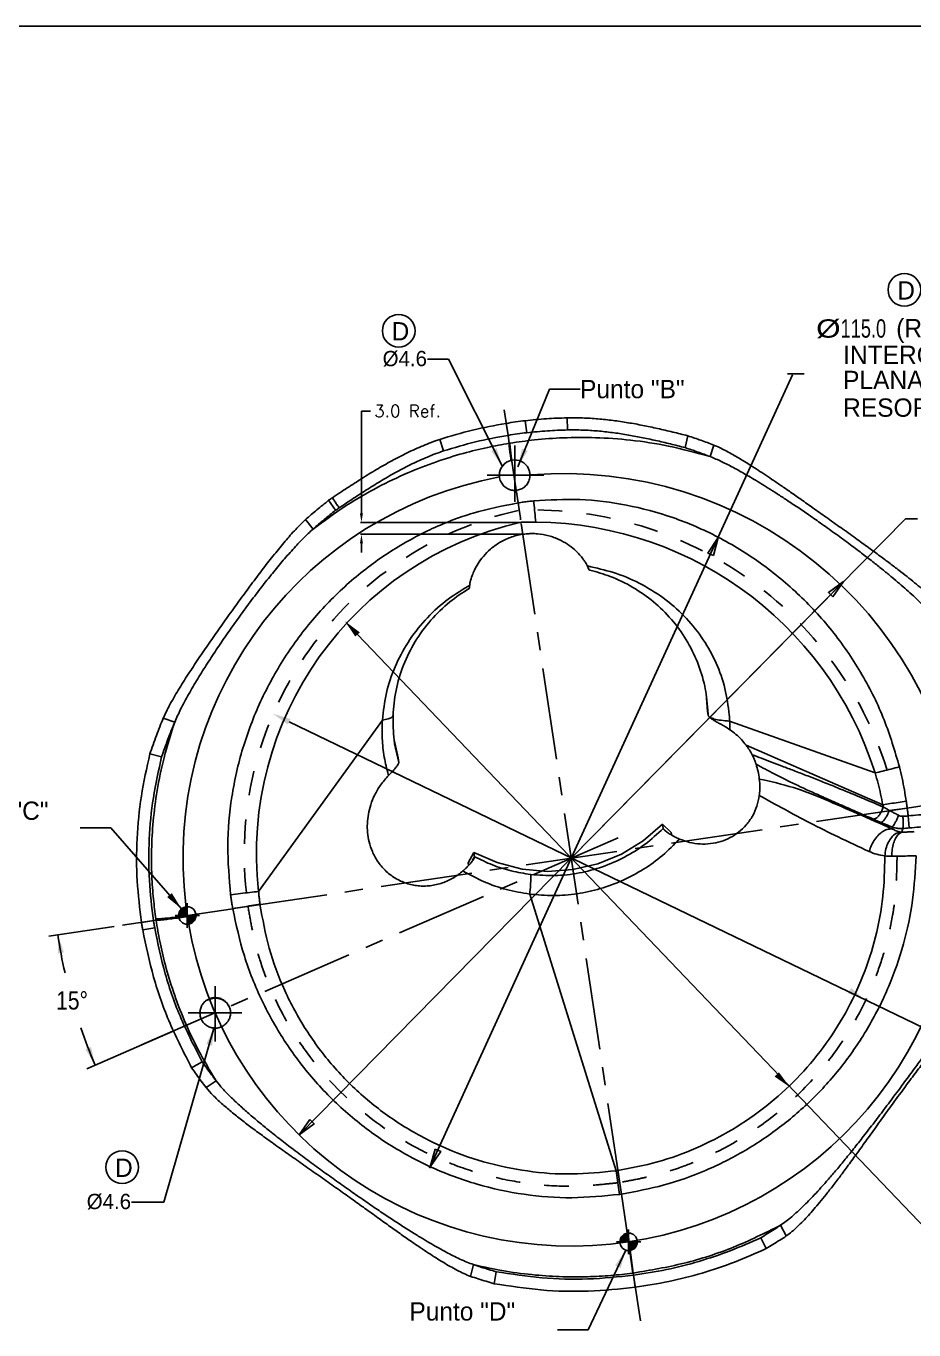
# Model space of a CAD drawing. Extents: x 0 to 594, y -9 to 420.
# Drawn here: x 238.6 to 383.8, y 206.6 to 420 of the extents above; entities that cross this region are included whole.
import ezdxf
from ezdxf.enums import TextEntityAlignment as Align

# ---------------------------------------------------------------- set-up
doc = ezdxf.new("R2010")
doc.units = 0
doc.header["$LTSCALE"] = 40
doc.header["$MEASUREMENT"] = 0
for name, pattern in [('CENTER', [0.6, 0.375, -0.075, 0.075, -0.075]), ('DOT', [0.2, 0.1, -0.1]), ('PHANTOM', [0.8, 0.45, -0.05, 0.1, -0.05, 0.1, -0.05])]:
    doc.linetypes.add(name, pattern=pattern)
doc.layers.get('0').update_dxf_attribs({"linetype": 'CONTINUOUS'})
doc.layers.get('Defpoints').update_dxf_attribs({"linetype": 'CONTINUOUS'})
doc.layers.add('DEFAULT_1', color=7, linetype='CENTER')
doc.layers.add('DEFAULT_3', color=7, linetype='PHANTOM')
doc.styles.add('ROMANS', font='romans', dxfattribs={"height": 2})
doc.styles.add('TEXTSTYLE_0', font='txt', dxfattribs={"width": 0.8})
doc.dimstyles.get("Standard").update_dxf_attribs({"dimtxt": 2.5, "dimasz": 1.5, "dimexe": 0.18, "dimexo": 0.0625, "dimgap": 0.09, "dimtad": 0, "dimtih": 1, "dimtoh": 1, "dimlfac": 1.0065, "dimzin": 0, "dimdsep": 46, "dimtxsty": 'ROMANS', "dimcen": 1, "dimclrd": 6, "dimclre": 6, "dimclrt": 6, "dimadec": 0, "dimazin": 0, "dimtp": 0.1005, "dimtm": 0.1005, "dimtfac": 0.9, "dimtofl": 0, "dimtmove": 0, "dimatfit": 0, "dimfxl": 1, "dimtolj": 1, "dimtzin": 0, "dimarcsym": 0})

# ---------------------------------------------------------------- blocks, each defined once
blk = doc.blocks.new('*D12')
at = {"color": 6, "lineweight": -2}
for p, q in [((388.05, 220.68), (292.78, 320.42)), ((391.05, 220.68), (388.05, 220.68))]:
    blk.add_line(p, q, dxfattribs=at)
at = {"color": 6}
blk.add_solid([(293.14, 320.76), (292.41, 320.07), (290.7, 322.59)], dxfattribs=at)
at = {"layer": 'Defpoints', "color": 0}
for p in [(290.7, 322.59), (367.57, 242.11)]:
    blk.add_point(p, dxfattribs=at)
at = {"color": 6, "insert": (420.9, 220.68), "char_height": 2, "attachment_point": 5, "style": 'ROMANS'}
blk.add_mtext('\\A1;%%c110.00\\PINTERCEPCION DE  (R 8.0) CONTORNO', dxfattribs=at)
blk = doc.blocks.new('*D13')
at = {"color": 6, "lineweight": -2}
for p, q in [((407.54, 245.27), (281.59, 306.14)), ((410.54, 245.27), (407.54, 245.27))]:
    blk.add_line(p, q, dxfattribs=at)
at = {"color": 6}
blk.add_solid([(281.81, 306.59), (281.38, 305.69), (278.89, 307.45)], dxfattribs=at)
at = {"layer": 'Defpoints', "color": 0}
for p in [(278.89, 307.45), (382.69, 257.28)]:
    blk.add_point(p, dxfattribs=at)
at = {"color": 6, "insert": (415.54, 245.27), "char_height": 2, "attachment_point": 5, "style": 'ROMANS'}
blk.add_mtext('\\A1;%%c112.5', dxfattribs=at)
blk = doc.blocks.new('*D14')
at = {"color": 6, "lineweight": -2}
for p, q in [((293.41, 340.27), (293.41, 356.99)), ((293.41, 356.99), (294.91, 356.99)), ((319.45, 338.77), (293.23, 338.77)), ((319.74, 336.81), (293.23, 336.81)), ((293.41, 335.31), (293.41, 333.81))]:
    blk.add_line(p, q, dxfattribs=at)
at = {"color": 6}
for points in [[(293.16, 340.27), (293.66, 340.27), (293.41, 338.77)], [(293.16, 335.31), (293.66, 335.31), (293.41, 336.81)]]:
    blk.add_solid(points, dxfattribs=at)
at = {"layer": 'Defpoints', "color": 0}
for p in [(293.41, 338.77), (319.51, 338.77), (319.8, 336.81)]:
    blk.add_point(p, dxfattribs=at)
at = {"color": 6, "insert": (300.95, 356.99), "char_height": 2, "attachment_point": 5, "style": 'ROMANS'}
blk.add_mtext('\\A1;3.0 Ref.', dxfattribs=at)

msp = doc.modelspace()

# ---------------------------------------------------------------- linework, layer by layer
at = {"color": 7, "linetype": 'Continuous'}
for p, q in [((0, 420), (594, 420)), ((320.4476, 353.442), (320.2012, 355.4111)), ((306.83, 350.4634), (306.2133, 352.3469)), ((346.3384, 351.0039), (346.7925, 352.9365)), ((350.466, 349.5202), (351.0379, 351.421)), ((320.7486, 347.528), (320.5446, 347.8926)), ((316.014, 346.0415), (316.124, 345.6375)), ((289.1685, 340.7393), (288.0478, 342.3766)), ((285.5041, 337.6759), (284.2753, 339.231)), ((350.0231, 307.783), (349.7719, 310.731)), ((349.8417, 310.371), (349.8637, 310.2209)), ((350.0231, 307.783), (350.1113, 307.1928)), ((262.8737, 306.0833), (260.9983, 306.728)), ((298.7535, 303.1851), (299.3917, 300.2161)), ((298.8387, 302.5421), (298.832, 302.5863)), ((260.7309, 300.3777), (258.804, 300.8549)), ((299.3917, 300.2161), (299.5038, 299.4661)), ((339.5068, 286.6407), (342.6649, 289.3628)), ((342.6649, 289.3628), (344.0936, 287.9831)), ((342.6649, 289.3628), (342.7682, 288.6716)), ((335.9473, 284.4579), (339.5068, 286.6407)), ((344.0936, 287.9831), (344.1537, 287.581)), ((311.8139, 284.7521), (310.851, 283.015)), ((311.8139, 284.7521), (311.9199, 284.0424)), ((311.8139, 284.7521), (315.6298, 283.0723)), ((332.0801, 282.8718), (335.9473, 284.4579)), ((310.851, 283.015), (310.9146, 282.5895)), ((315.6298, 283.0723), (319.672, 282.0255)), ((319.672, 282.0255), (323.834, 281.6394)), ((323.834, 281.6394), (328.0066, 281.9239)), ((328.0066, 281.9239), (332.0801, 282.8718)), ((263.851, 275.3637), (263.851, 274.4201)), ((263.9404, 275.4563), (263.9404, 274.4203)), ((264.0297, 275.534), (264.0297, 274.4205)), ((264.119, 275.6), (264.119, 274.4207)), ((264.2083, 275.6561), (264.2083, 274.421)), ((264.2976, 275.7035), (264.2976, 274.4212)), ((264.3869, 275.7433), (264.3869, 274.4214)), ((264.4763, 275.776), (264.4763, 274.4216)), ((264.5656, 275.8022), (264.5656, 274.4219)), ((264.6549, 275.8222), (264.6549, 274.4221)), ((264.7442, 275.8363), (264.7442, 274.4223)), ((264.8335, 275.8447), (264.8335, 274.4225)), ((264.9228, 275.8475), (264.9228, 272.9894)), ((263.4937, 274.4192), (266.3519, 274.4264)), ((263.5831, 274.9158), (263.5831, 274.4194)), ((263.6724, 275.1104), (263.6724, 274.4196)), ((263.7617, 275.2516), (263.7617, 274.4198)), ((265.0121, 274.423), (265.0121, 272.9922)), ((265.1015, 274.4232), (265.1015, 273.0006)), ((265.1908, 274.4234), (265.1908, 273.0147)), ((265.2801, 274.4237), (265.2801, 273.0348)), ((265.3694, 274.4239), (265.3694, 273.0609)), ((265.4587, 274.4241), (265.4587, 273.0937)), ((265.548, 274.4243), (265.548, 273.1334)), ((265.6373, 274.4246), (265.6373, 273.1808)), ((265.7267, 274.4248), (265.7267, 273.2369)), ((265.816, 274.425), (265.816, 273.3029)), ((265.9053, 274.4252), (265.9053, 273.3807)), ((265.9946, 274.4255), (265.9946, 273.4732)), ((266.0839, 274.4257), (266.0839, 273.5853)), ((266.1732, 274.4259), (266.1732, 273.7266)), ((266.2626, 274.4262), (266.2626, 273.9211)), ((269.3204, 260.9698), (269.3411, 260.885)), ((271.966, 258.8453), (271.878, 259.2258)), ((267.3657, 250.4759), (265.6383, 249.4994)), ((269.6609, 247.3262), (267.991, 246.2531)), ((336.1211, 222.0352), (336.1211, 220.9992)), ((336.2104, 222.113), (336.2104, 220.9994)), ((336.2998, 222.179), (336.2998, 220.9997)), ((336.3891, 222.235), (336.3891, 220.9999)), ((336.4784, 222.2825), (336.4784, 221.0001)), ((336.5677, 222.3222), (336.5677, 221.0004)), ((336.657, 222.3549), (336.657, 221.0006)), ((336.7463, 222.3811), (336.7463, 221.0008)), ((336.8356, 222.4011), (336.8356, 221.001)), ((336.925, 222.4153), (336.925, 221.0013)), ((337.0143, 222.4237), (337.0143, 221.0015)), ((337.1036, 222.4265), (337.1036, 219.5683)), ((361.9591, 223.7111), (362.9031, 221.9643)), ((335.6745, 220.9981), (338.5327, 221.0053)), ((335.7639, 221.4948), (335.7639, 220.9983)), ((335.8532, 221.6893), (335.8532, 220.9985)), ((335.9425, 221.8305), (335.9425, 220.9988)), ((336.0318, 221.9427), (336.0318, 220.999)), ((337.1929, 221.0019), (337.1929, 219.5711)), ((337.2822, 221.0022), (337.2822, 219.5795)), ((337.3715, 221.0024), (337.3715, 219.5937)), ((337.4609, 221.0026), (337.4609, 219.6137)), ((337.5502, 221.0028), (337.5502, 219.6399)), ((337.6395, 221.0031), (337.6395, 219.6726)), ((337.7288, 221.0033), (337.7288, 219.7123)), ((337.8181, 221.0035), (337.8181, 219.7598)), ((337.9074, 221.0037), (337.9074, 219.8158)), ((337.9967, 221.004), (337.9967, 219.8818)), ((338.0861, 221.0042), (338.0861, 219.9596)), ((338.1754, 221.0044), (338.1754, 220.0521)), ((338.2647, 221.0046), (338.2647, 220.1643)), ((338.354, 221.0049), (338.354, 220.3055)), ((338.4433, 221.0051), (338.4433, 220.5)), ((358.7339, 221.6765), (359.5828, 219.8825)), ((311.7222, 217.2753), (311.258, 215.3456)), ((315.4517, 216.1036), (315.0933, 214.1523))]:
    msp.add_line(p, q, dxfattribs=at)
at = {"color": 6, "linetype": 'Continuous'}
for p, q in [((328.3217, 285.0909), (363.9029, 362.9126)), ((363.0862, 363.1015), (365.808, 363.1015)), ((319.0106, 347.8692), (324.1684, 360.5862)), ((324.1684, 360.5862), (329.1684, 360.5862)), ((327.7268, 283.7964), (382.3717, 339.3667)), ((382.3717, 339.3667), (384.3717, 339.3667)), ((372.2495, 329.073), (327.7268, 283.7964)), ((252.4121, 288.765), (247.4121, 288.765)), ((263.9835, 275.4954), (252.4121, 288.765)), ((304.5372, 233.0704), (328.3217, 285.0909)), ((283.204, 238.5197), (327.7268, 283.7964)), ((252.9829, 272.6258), (242.2733, 271.0253)), ((262.6098, 255.4827), (248.4904, 249.3435)), ((336.6434, 219.6444), (330.4758, 206.5815)), ((330.4758, 206.5815), (325.4758, 206.5815))]:
    msp.add_line(p, q, dxfattribs=at)
at = {"linetype": 'Continuous'}
for p, q in [((317.3831, 353.0077), (317.0557, 354.9656)), ((327.115, 353.8921), (327.047, 355.8727)), ((317.5778, 351.7046), (317.3831, 353.0077)), ((319.0354, 341.9518), (318.4577, 345.8169)), ((349.8637, 310.2209), (350.0795, 308.0333)), ((276.5853, 278.3432), (296.8365, 306.4127)), ((377.43, 297.7439), (353.6356, 306.2207)), ((299.5038, 299.4661), (298.8387, 302.5421)), ((378.6837, 292.5553), (356.3324, 302.283)), ((382.6714, 292.0079), (400.8969, 294.7317)), ((382.6714, 292.0079), (379.7414, 291.6232)), ((383.0025, 288.7433), (382.8256, 290.7199)), ((342.7682, 288.6716), (343.4331, 288.0295)), ((311.9199, 284.0424), (311.599, 283.4634)), ((335.0837, 232.6474), (320.9414, 277.92)), ((272.3589, 275.5216), (265.7083, 274.5277)), ((259.8182, 273.6474), (257.4346, 273.2825)), ((259.5906, 272.3943), (257.6344, 272.0575)), ((335.6318, 228.7721), (335.0837, 232.6474)), ((335.9435, 228.8172), (335.3691, 232.6893)), ((335.9435, 228.8172), (336.9953, 221.7789)), ((337.7729, 215.8746), (336.9953, 221.7789)), ((337.8757, 215.8882), (337.0896, 221.7914)), ((337.8757, 215.8882), (337.9297, 215.5269)), ((337.9297, 215.5269), (338.1925, 213.5593))]:
    msp.add_line(p, q, dxfattribs=at)
for p, q in [((321.876, 339.2428), (321.9267, 338.8025)), ((330.7008, 331.5512), (330.364, 331.625)), ((330.7913, 330.9457), (330.6298, 330.9833)), ((310.9603, 328.3843), (311.1141, 328.4806)), ((311.0119, 327.9465), (311.0718, 327.9854))]:
    msp.add_line(p, q)
at = {"color": 6, "linetype": 'Continuous'}
for points in [[(350.986, 333.3297), (351.7787, 336.266), (350.0765, 333.7455), (350.986, 333.3297)], [(370.5026, 326.5834), (372.2495, 329.073), (369.7896, 327.2846), (370.5026, 326.5834)], [(284.9509, 241.0094), (283.204, 238.5197), (285.664, 240.3082), (284.9509, 241.0094)], [(305.4679, 236.1956), (304.6752, 233.2594), (306.3773, 235.7798), (305.4679, 236.1956)]]:
    msp.add_lwpolyline(points, dxfattribs=at)
for centre in [(382.2104, 376.8264), (299.5037, 370.1302), (254.2773, 233.2197)]:
    msp.add_circle(centre, 2.6745)
at = {"color": 7, "linetype": 'Continuous'}
for centre in [(264.9228, 274.4185), (337.1036, 220.9974)]:
    msp.add_circle(centre, 1.4291, dxfattribs=at)
msp.add_arc((318.4728, 346.4934), 2.5, 34.03142, 190.414147, dxfattribs=at)
for centre, radius, start, end in [((326.5112, 281.2803), 65.4727, 7.585541, 94.711803), ((331.885, 284.5228), 55.6439, 102.849406, 186.376226), ((321.4281, 280.0842), 58.7204, 17.502224, 91.871472)]:
    msp.add_arc(centre, radius, start, end)
at = {"linetype": 'DOT'}
for centre, radius, start, end in [((331.885, 284.5228), 57.6439, 102.849406, 186.376226), ((321.4281, 280.0842), 60.7204, 17.502224, 91.871472)]:
    msp.add_arc(centre, radius, start, end, dxfattribs=at)
at = {"color": 6, "linetype": 'Continuous'}
for start, end in [(188.5, 192.775316), (199.094807, 203.5)]:
    msp.add_arc((327.7268, 283.7964), 84.9026, start, end, dxfattribs=at)
at = {"color": 7, "linetype": 'Continuous'}
for points in [[(317.0557, 354.9656), (311.578, 353.859), (306.2133, 352.3469)], [(320.2012, 355.4111), (318.6267, 355.2048), (317.0557, 354.9656)], [(320.2012, 355.4111), (323.6741, 355.7257), (327.047, 355.8727)], [(327.047, 355.8727), (329.5708, 355.8548), (332.0976, 355.7038), (334.5634, 355.4401), (336.9941, 355.0809), (339.417, 354.6393), (341.8524, 354.1267), (344.3277, 353.5508), (346.7925, 352.9365)], [(288.6555, 342.7884), (289.8976, 343.6177), (291.0976, 344.4102), (292.2789, 345.179), (293.4642, 345.9358), (294.666, 346.6847), (295.884, 347.4212), (297.1166, 348.1398), (298.3641, 348.8365), (299.6295, 349.5083), (300.9099, 350.1494), (302.2011, 350.7541), (303.5029, 351.3194), (304.8321, 351.8489), (306.2133, 352.3469)], [(317.3831, 353.0077), (312.0513, 351.9327), (306.83, 350.4634)], [(320.4476, 353.442), (318.9137, 353.2407), (317.3831, 353.0077)], [(320.4476, 353.442), (323.8302, 353.7487), (327.115, 353.8921)], [(327.115, 353.8921), (329.5728, 353.8736), (332.0335, 353.7238), (334.4346, 353.4629), (336.8013, 353.1083), (339.1601, 352.673), (341.5308, 352.1689), (343.9399, 351.6042), (346.3384, 351.0039)], [(346.7925, 352.9365), (348.9421, 352.1981), (351.038, 351.4212)], [(289.7683, 341.1454), (290.968, 341.9461), (292.1347, 342.7175), (293.283, 343.4665), (294.4351, 344.2045), (295.603, 344.9353), (296.7866, 345.6544), (297.9844, 346.3564), (299.1968, 347.037), (300.4268, 347.6933), (301.6716, 348.3197), (302.9271, 348.9102), (304.1931, 349.4619), (305.4861, 349.9783), (306.83, 350.4634)], [(346.3384, 351.0039), (348.4289, 350.2804), (350.466, 349.5202)], [(351.0379, 351.421), (351.9743, 351.0027), (352.9311, 350.5226), (353.8901, 350.0022), (354.8451, 349.454), (355.8156, 348.8725), (356.8417, 348.2359), (357.9622, 347.52), (359.2014, 346.7078), (360.5545, 345.8014), (362.0135, 344.8065), (363.5927, 343.7142), (365.3293, 342.4996), (367.2604, 341.138), (369.4204, 339.6056), (371.8124, 337.9001), (374.2424, 336.1566), (376.3731, 334.6137), (378.2326, 333.2495), (379.8667, 332.0302), (381.3228, 330.9207), (382.6462, 329.8861), (383.8819, 328.8895), (385.0719, 327.8912), (386.2252, 326.8716), (387.3202, 325.8299), (388.3099, 324.777)], [(350.4659, 349.5202), (351.3924, 349.1359), (352.3407, 348.6994), (353.2928, 348.2282), (354.2424, 347.7319), (355.2083, 347.2046), (356.2306, 346.6257), (357.3476, 345.9719), (358.5833, 345.2262), (359.9326, 344.3886), (361.3866, 343.4619), (362.9583, 342.4354), (364.683, 341.2827), (366.5944, 339.976), (368.7223, 338.4879), (371.0634, 336.8108), (373.4227, 335.0763), (375.4742, 333.5276), (377.2508, 332.1502), (378.8016, 330.9149), (380.1753, 329.7891), (381.4177, 328.7395), (382.5731, 327.7298), (383.6822, 326.7213), (384.7553, 325.6959), (385.7747, 324.6553), (386.701, 323.6143)], [(316.1234, 345.6373), (316.2628, 345.3247), (316.4694, 344.9988), (316.7258, 344.7051), (317.359, 344.2553), (318.0963, 344.0219), (318.8764, 344.0262), (319.2617, 344.1217), (319.6271, 344.2759), (320.2522, 344.7374), (320.5005, 345.0305), (320.7005, 345.3588), (320.8484, 345.7173), (320.9405, 346.0931), (320.9733, 346.4746), (320.9453, 346.863)], [(320.9453, 346.863), (320.8017, 347.4022), (320.7486, 347.528)], [(284.2753, 339.231), (286.1239, 340.816), (288.0478, 342.3766)], [(288.0478, 342.3766), (288.25, 342.5146), (288.4525, 342.6518), (288.6555, 342.7884)], [(285.504, 337.6759), (287.2996, 339.2193), (289.1685, 340.7393)], [(289.1685, 340.7393), (289.4679, 340.9431), (289.7683, 341.1453)], [(261.0004, 306.7378), (262.0384, 308.8433), (262.7048, 310.0399), (263.4475, 311.3012), (265.0727, 313.8953), (266.7743, 316.4687), (268.4949, 318.9846), (270.2428, 321.4834), (272.0188, 323.9794), (273.8157, 326.4653), (275.6169, 328.9115), (277.4003, 331.2745), (279.1659, 333.5331), (280.9275, 335.6744), (282.6574, 337.6214), (284.268, 339.2287)], [(262.8737, 306.0832), (263.8385, 308.1672), (265.1369, 310.5982), (266.644, 313.1684), (268.2397, 315.7174), (269.8741, 318.2042), (271.5566, 320.6647), (273.2878, 323.1092), (275.0592, 325.5273), (276.8512, 327.8889), (278.6369, 330.1521), (280.4101, 332.2993), (282.1785, 334.3221), (283.9064, 336.155), (285.5041, 337.6759)], [(319.7505, 336.8068), (318.7506, 336.6009), (317.7901, 336.3019), (316.8708, 335.915), (316.0093, 335.4541), (314.5174, 334.3764), (313.3495, 333.1965), (312.4797, 332.0113), (311.881, 330.9295), (311.5198, 330.0892)], [(322.1785, 336.895), (321.371, 336.9292), (320.5585, 336.8999), (319.7505, 336.8068)], [(329.6654, 332.7671), (329.0979, 333.4586), (328.2431, 334.3094), (327.104, 335.185), (325.7006, 335.9686), (324.8977, 336.299), (324.0374, 336.5716), (322.1785, 336.895)], [(330.7913, 330.9457), (334.0913, 329.9164), (337.8033, 328.1258), (341.1728, 325.7611), (344.1063, 322.88), (346.5222, 319.5572), (348.3535, 315.8832), (349.5509, 311.961), (349.8634, 310.2219)], [(298.5743, 307.1349), (299.0631, 311.2432), (300.2869, 315.3738), (302.2053, 319.2415), (304.7601, 322.7321), (307.8736, 325.7458), (311.0174, 327.947)], [(258.804, 300.8549), (259.8649, 303.855), (261.0031, 306.7398)], [(260.7309, 300.3777), (261.7679, 303.2922), (262.8737, 306.0833)], [(298.8386, 302.5423), (298.7555, 303.1412), (298.5743, 307.1349)], [(350.3925, 306.8337), (350.244, 306.9746), (350.15, 307.0955), (350.1113, 307.1928)], [(352.0899, 305.7704), (351.5434, 306.0714), (351.0717, 306.3524), (350.6852, 306.6082), (350.3925, 306.8337)], [(353.6577, 304.8323), (352.8475, 305.3461), (352.0899, 305.7704)], [(356.3324, 302.283), (355.5534, 303.2101), (354.6595, 304.0656), (353.6577, 304.8323)], [(357.3132, 300.725), (356.8556, 301.5239), (356.3324, 302.283)], [(257.4346, 273.2825), (256.7386, 280.0632), (256.7249, 286.9933), (257.4121, 293.9585), (258.804, 300.8549)], [(259.3966, 273.5844), (258.7181, 280.173), (258.7032, 286.9071), (259.3739, 293.6754), (260.7309, 300.3777)], [(299.5038, 299.4661), (299.5023, 299.3966), (299.4804, 299.3129), (299.3816, 299.1089), (299.218, 298.8621), (298.9966, 298.5773), (298.7221, 298.2582), (298.3979, 297.9072), (298.0275, 297.5274)], [(357.9577, 299.1766), (357.7988, 299.6313), (357.5912, 300.1424), (357.3132, 300.725)], [(358.4864, 296.7571), (358.2767, 298.0005), (357.9577, 299.1766)], [(297.8376, 297.3349), (296.5383, 295.7638), (295.5853, 294.1505), (294.9343, 292.5486), (294.5436, 290.9903), (294.3771, 289.491), (294.4122, 288.0061), (294.6655, 286.4812), (295.1939, 284.8881), (296.0528, 283.2994), (296.6153, 282.5408), (297.2756, 281.8201), (298.0385, 281.1495), (298.8909, 280.555), (299.8118, 280.0622), (300.7654, 279.6834), (301.7212, 279.4237), (302.6837, 279.2755), (303.6628, 279.2305), (304.6567, 279.2921), (305.657, 279.4644), (306.6408, 279.7441), (307.5831, 280.1234), (308.4653, 280.5857), (310.0152, 281.7009)], [(298.0275, 297.5274), (297.9333, 297.4325), (297.8376, 297.3349)], [(358.4864, 294.0564), (358.54, 294.5487), (358.5674, 295.0352), (358.5717, 295.4994), (358.5576, 295.9354), (358.5289, 296.3491), (358.4871, 296.7564)], [(345.4127, 286.9297), (347.065, 286.3882), (348.784, 286.1313), (350.5106, 286.1777), (352.1717, 286.5268), (353.7091, 287.1582), (355.1047, 288.0613), (356.3398, 289.2433), (357.3567, 290.6884), (358.0847, 292.3274), (358.4864, 294.0564)], [(342.7682, 288.6716), (342.8118, 288.5664), (342.9157, 288.4377), (342.9943, 288.3612)], [(342.9943, 288.3612), (343.0807, 288.2858), (343.3044, 288.1133), (343.9183, 287.7137), (344.7472, 287.2464)], [(344.7472, 287.2464), (345.069, 287.0839), (345.4127, 286.9297)], [(311.793, 283.6767), (311.825, 283.733), (311.9023, 283.9065), (311.92, 284.0425)], [(310.0152, 281.7009), (310.2371, 281.9003), (310.4441, 282.1006)], [(310.4441, 282.1006), (310.7702, 282.4346), (311.0617, 282.7473), (311.3151, 283.0354), (311.5277, 283.296), (311.6983, 283.5286), (311.793, 283.6767)], [(257.6344, 272.0575), (257.5317, 272.6696), (257.4346, 273.2825)], [(259.5906, 272.3943), (259.4909, 272.989), (259.3966, 273.5844)], [(265.6383, 249.4994), (262.1043, 256.7509), (259.4246, 264.3207), (257.6344, 272.0575)], [(267.3657, 250.4759), (263.9287, 257.5213), (261.3262, 264.8766), (259.5906, 272.3943)], [(397.7668, 272.1003), (397.3469, 270.8928), (396.8167, 269.6332), (396.2162, 268.3655), (395.5701, 267.1087), (394.8722, 265.8329), (394.0792, 264.4557), (393.1403, 262.8981), (392.0287, 261.1301), (390.82, 259.2773), (389.6074, 257.4738), (388.3897, 255.7055), (387.1405, 253.9259), (385.8285, 252.0859), (384.4202, 250.1368), (382.8809, 248.0304), (381.1815, 245.7292), (379.3674, 243.2998), (377.5255, 240.8654), (375.7452, 238.5515), (374.0861, 236.4397), (372.5487, 234.5307), (371.1234, 232.8106), (369.7992, 231.2631), (368.5736, 229.8812), (367.4837, 228.6987), (366.5105, 227.685), (365.6031, 226.7806), (364.7049, 225.93), (363.7906, 225.1179), (362.8676, 224.3654), (361.9591, 223.7111)], [(399.7124, 271.7031), (399.2333, 270.4705), (398.6204, 269.1938), (397.9241, 267.9145), (397.1758, 266.6512), (396.3705, 265.3733), (395.4603, 263.9985), (394.3903, 262.4488), (393.1353, 260.6952), (391.7858, 258.8623), (390.4483, 257.0809), (389.1223, 255.335), (387.7798, 253.5767), (386.3892, 251.755), (384.9184, 249.8183), (383.3358, 247.714), (381.617, 245.3977), (379.8122, 242.9284), (378.006, 240.4255), (376.2799, 238.0176), (374.6833, 235.7944), (373.2096, 233.7633), (371.8447, 231.9162), (370.5752, 230.2411), (369.397, 228.7353), (368.3452, 227.4403), (367.4019, 226.3261), (366.5178, 225.3298), (365.6376, 224.392), (364.7356, 223.4977), (363.8172, 222.673), (362.9031, 221.9644)], [(268.1418, 260.5784), (268.0215, 260.4966), (267.7521, 260.2702), (267.5205, 260.0112), (267.1772, 259.4165), (267.01, 258.7631), (267.0209, 258.1063)], [(268.3304, 260.6133), (268.0253, 260.4771), (267.9293, 260.4286)], [(269.3204, 260.9698), (268.9812, 260.9233), (268.6496, 260.8291), (268.3253, 260.6851), (268.1418, 260.5784)], [(269.3411, 260.885), (268.8984, 260.7984), (268.46, 260.6632), (268.3304, 260.6133)], [(271.8782, 259.2258), (271.7993, 259.4417), (271.4927, 259.9768), (271.0642, 260.4207), (270.5395, 260.7465), (269.9465, 260.9344), (269.3204, 260.9698)], [(271.8766, 259.225), (271.8262, 259.3547), (271.5183, 259.8901), (271.0885, 260.3344), (270.5625, 260.6607), (269.9683, 260.8491), (269.3411, 260.885)], [(271.2105, 256.6588), (271.5969, 257.1247), (271.8587, 257.6662), (271.9831, 258.2482), (271.966, 258.8453)], [(267.0209, 258.1063), (267.1993, 257.4825), (267.534, 256.9232), (268.0115, 256.4624), (268.6124, 256.1362), (269.2992, 255.9834), (269.9979, 256.0272), (270.3349, 256.1222), (270.6532, 256.2611), (271.2105, 256.6588)], [(269.6609, 247.3262), (268.8883, 248.3538), (268.1227, 249.4041), (267.3657, 250.4759)], [(267.991, 246.2531), (267.1986, 247.3121), (266.4138, 248.3946), (265.6383, 249.4994)], [(311.258, 215.3456), (310.164, 215.8031), (309.0335, 216.3625), (307.8957, 216.9867), (306.7616, 217.6541), (305.6086, 218.3682), (304.3758, 219.1631), (303.0028, 220.0784), (301.4458, 221.1453), (299.7174, 222.3559), (297.8459, 223.6871), (295.8437, 225.1239), (293.7221, 226.6506), (291.4916, 228.2516), (289.1626, 229.9132), (286.7509, 231.6212), (284.3071, 233.3425), (281.8973, 235.0386), (279.5915, 236.6729), (277.4637, 238.2052), (275.5584, 239.612), (273.7984, 240.9573), (272.1111, 242.3102), (270.5316, 243.665), (269.1232, 244.9988), (267.991, 246.2531)], [(311.7223, 217.2753), (310.6424, 217.684), (309.5221, 218.1777), (308.3908, 218.7266), (307.2601, 219.3142), (306.1077, 219.945), (304.8731, 220.6507), (303.4955, 221.4687), (301.931, 222.4303), (300.1929, 223.533), (298.3111, 224.7605), (296.3007, 226.104), (294.1768, 227.5533), (291.9544, 229.0976), (289.6495, 230.7262), (287.2828, 232.4262), (284.9083, 234.1626), (282.5922, 235.8922), (280.4002, 237.5708), (278.3981, 239.1502), (276.6216, 240.6007), (274.993, 241.9846), (273.4412, 243.3695), (271.9945, 244.7459), (270.705, 246.0859), (269.6609, 247.3262)], [(361.9592, 223.7111), (360.9034, 223.0236), (359.8281, 222.3451), (358.7339, 221.6765)], [(362.9031, 221.9643), (361.8163, 221.2605), (360.7093, 220.5662), (359.5828, 219.8825)], [(358.7339, 221.6765), (353.7302, 219.5416), (348.5683, 217.796), (343.2899, 216.455), (337.9297, 215.5269)], [(359.5828, 219.8825), (354.4381, 217.6895), (349.1307, 215.8951), (343.7038, 214.5148), (338.1925, 213.5593)], [(315.4517, 216.1036), (314.192, 216.4797), (312.9485, 216.8705), (311.7222, 217.2753)], [(337.9297, 215.5269), (330.455, 214.9255), (322.9225, 215.1156), (315.4517, 216.1036)], [(315.0933, 214.1523), (313.7979, 214.5349), (312.519, 214.9329), (311.258, 215.3456)], [(338.1925, 213.5593), (330.5123, 212.9435), (322.7714, 213.1397), (315.0933, 214.1523)]]:
    msp.add_spline(points, degree=3, dxfattribs=at)
at = {"linetype": 'Continuous'}
for points in [[(350.4659, 349.5202), (343.6456, 351.2471), (337.415, 352.2193), (331.6758, 352.6283), (326.408, 352.6031), (321.7116, 352.2594), (317.6931, 351.7233)], [(317.5778, 351.7046), (314.0756, 351.0428), (310.0716, 350.0589), (305.6725, 348.6851), (300.9876, 346.8626), (296.0725, 344.5156), (290.9136, 341.5143), (285.5041, 337.6759)], [(317.6931, 351.7233), (317.6355, 351.714), (317.5778, 351.7046)], [(318.4577, 345.8169), (318.4047, 345.8083), (318.3516, 345.7997)], [(272.0135, 277.805), (271.5543, 285.8092), (272.2215, 293.851), (274.0158, 301.7785), (276.9094, 309.4176), (280.8468, 316.6011), (285.729, 323.1494), (291.4245, 328.905), (297.7629, 333.7289), (304.5705, 337.5328), (311.6975, 340.2764), (319.0354, 341.9518)], [(289.7683, 341.1453), (289.3919, 341.6893), (289.0237, 342.2388), (288.6555, 342.7884)], [(319.0354, 341.9518), (319.8849, 342.0752), (320.7355, 342.1838), (321.5874, 342.2778)], [(319.0354, 341.9518), (319.2496, 340.5308), (319.4479, 339.1546)], [(321.5874, 342.2778), (329.1231, 342.4895), (336.742, 341.5866), (344.3307, 339.5425), (351.7172, 336.358), (358.7026, 332.0761), (365.0775, 326.7921), (370.6624, 320.637), (375.3068, 313.7802), (378.9008, 306.426), (381.4048, 298.7345)], [(321.5874, 342.2778), (321.7402, 340.7317), (321.876, 339.2428)], [(330.7008, 331.5512), (330.9104, 331.5118)], [(330.9104, 331.5118), (330.9381, 331.5065)], [(330.9381, 331.5065), (335.1285, 330.3825), (339.3623, 328.5313), (343.2317, 326.0418), (346.5674, 323.0243), (349.3079, 319.5617), (351.4148, 315.7234), (352.8493, 311.5836), (353.5727, 307.24)], [(296.8365, 306.4127), (297.5042, 310.8508), (298.9127, 315.1187), (301.0296, 319.1116), (303.811, 322.732), (307.1584, 325.8517), (310.7899, 328.2901)], [(310.7899, 328.2901), (310.9524, 328.3813)], [(350.0795, 308.0333), (350.0989, 307.6129), (350.1113, 307.1928)], [(262.8737, 306.0832), (261.1253, 300.2413), (260.0012, 294.8573), (259.3544, 289.8458), (259.0891, 285.1727), (259.1292, 280.8925), (259.3926, 277.0895), (259.7885, 273.8478)], [(297.7973, 297.4739), (297.1472, 300.329), (296.8131, 303.3691), (296.8365, 306.4127)], [(296.8365, 306.4127), (297.8056, 306.6234), (298.3963, 306.8801), (298.5739, 307.1349)], [(353.6356, 306.2207), (352.2124, 306.3709), (351.1075, 306.5797), (350.3925, 306.8337)], [(353.5727, 307.24), (353.6091, 306.7304), (353.6356, 306.2207)], [(353.6356, 306.2207), (353.6558, 305.5272), (353.6577, 304.8323)], [(357.3132, 300.725), (358.8369, 300.1459), (360.4704, 299.5282), (362.2264, 298.8635), (364.1172, 298.1425), (366.1499, 297.3571), (368.3305, 296.4995), (370.6705, 295.5603), (373.1818, 294.5305), (375.8698, 293.4048), (378.751, 292.1743)], [(357.9577, 299.1766), (359.4815, 298.3476), (361.1198, 297.4883), (362.8933, 296.5973), (364.8159, 295.6728), (366.9009, 294.7078), (369.1656, 293.6892), (371.6257, 292.6018), (374.2888, 291.4334), (377.1714, 290.1686)], [(297.8376, 297.3349), (297.7973, 297.4739)], [(358.4871, 296.7564), (364.0652, 295.3499), (369.2512, 293.3936), (374.5722, 291.0791), (380.2654, 288.5722)], [(381.4048, 298.7345), (380.0223, 298.3865), (378.683, 298.0528), (377.43, 297.7439)], [(377.43, 297.7439), (377.9083, 296.0281), (378.3265, 294.2972), (378.6837, 292.5553)], [(381.4048, 298.7345), (381.8379, 296.8722), (382.2087, 294.9993), (382.5169, 293.1195)], [(358.4864, 294.0564), (362.5787, 291.8067), (366.7459, 289.5812), (371.3603, 287.2781), (376.4504, 284.8938)], [(382.5169, 293.1195), (381.1894, 292.9236), (379.8995, 292.7337), (378.6837, 292.5553)], [(378.6837, 292.5553), (378.7176, 292.3649), (378.751, 292.1743)], [(382.5169, 293.1195), (382.5962, 292.5647), (382.6714, 292.0079)], [(377.1714, 290.1686), (377.4991, 290.2752), (377.858, 290.5675), (378.2102, 291.0149), (378.5188, 291.57), (378.751, 292.1743)], [(378.3543, 289.6618), (378.6122, 289.7724), (378.91, 290.0597), (379.2178, 290.495), (379.5046, 291.0343), (379.7414, 291.6232)], [(378.751, 292.1743), (379.0978, 291.9783), (379.4285, 291.7947), (379.7414, 291.6232)], [(379.7414, 291.6232), (380.2003, 291.3752), (380.7062, 291.1052), (381.2603, 290.812)], [(380.1724, 288.9123), (380.3285, 289.0301), (380.5362, 289.3115), (380.776, 289.7301), (381.0252, 290.2465), (381.2603, 290.812)], [(381.2603, 290.812), (381.3939, 290.7498), (381.5319, 290.7021), (381.6739, 290.6696), (381.8198, 290.6533), (381.969, 290.6545)], [(381.9328, 288.6541), (381.99, 288.8753), (382.0167, 289.3252), (382.0094, 289.9451), (381.969, 290.6545)], [(381.969, 290.6545), (382.3969, 290.6854), (382.8256, 290.7199)], [(382.6714, 292.0079), (382.7522, 291.3643), (382.8256, 290.7199)], [(382.8256, 290.7199), (386.1997, 291.0219), (389.5797, 291.3246), (392.9655, 291.6279)], [(342.7682, 288.6716), (339.795, 286.0888), (336.4568, 283.9813), (332.8277, 282.3987), (328.9983, 281.3825), (325.056, 280.9565), (321.0991, 281.1317)], [(380.2654, 288.5722), (379.5526, 288.5438), (378.7966, 288.2315), (378.055, 287.6589), (377.3843, 286.8697), (376.8355, 285.924), (376.4504, 284.8938)], [(377.1714, 290.1686), (377.5856, 289.9884), (377.9805, 289.8195), (378.3543, 289.6618)], [(378.3543, 289.6618), (378.903, 289.4333), (379.5084, 289.1839), (380.1724, 288.9123)], [(380.2654, 288.5722), (380.2192, 288.7402), (380.1724, 288.9123)], [(380.1724, 288.9123), (380.5024, 288.8001), (380.8442, 288.7166), (381.197, 288.6631), (381.5602, 288.6415), (381.9328, 288.6541)], [(380.2654, 288.5722), (380.8883, 288.2811), (381.5397, 288.0944)], [(381.8176, 288.0591), (381.875, 288.3509), (381.9328, 288.6541)], [(381.8176, 288.0591), (382.4483, 288.0721), (383.1187, 288.1015), (383.8092, 288.1467)], [(381.9328, 288.6541), (382.467, 288.6969), (383.0025, 288.7433)], [(383.0025, 288.7433), (386.3765, 289.0472), (389.7564, 289.3519), (393.142, 289.6574)], [(345.4127, 286.9297), (342.6471, 284.2549), (339.5261, 281.9811), (336.111, 280.1547), (332.4702, 278.8137), (328.6784, 277.9854), (324.8083, 277.6858), (320.9414, 277.92)], [(381.5397, 288.0943), (380.8038, 287.8121), (380.1327, 287.2174), (379.5831, 286.3605), (379.2018, 285.3142), (379.021, 284.167)], [(381.8176, 288.0591), (381.2817, 287.7397), (380.8136, 287.1297), (380.4505, 286.2778), (380.2215, 285.2521), (380.145, 284.1344)], [(381.5397, 288.0943), (381.669, 288.0732), (381.8176, 288.0591)], [(321.0991, 281.1317), (317.9163, 281.7195), (314.841, 282.6955), (311.9199, 284.0424)], [(379.021, 284.167), (378.6909, 277.5199), (377.4898, 270.9184), (375.431, 264.5162), (372.5581, 258.4512), (368.9279, 252.8284), (364.5978, 247.729), (359.631, 243.2297), (354.1025, 239.4062), (348.1213, 236.3385), (341.8276, 234.0898), (335.3691, 232.6893)], [(384.1161, 284.1904), (383.5491, 276.9332), (382.054, 269.7546), (379.6543, 262.8303), (376.4022, 256.3003), (372.362, 250.27), (367.5957, 244.8184), (362.1704, 240.0207), (356.1638, 235.9516), (349.6904, 232.6914), (342.897, 230.3036), (335.9435, 228.8172)], [(376.4504, 284.8938), (377.7087, 284.4304), (379.021, 284.1671)], [(379.021, 284.167), (379.5446, 284.1449), (380.1449, 284.1344)], [(380.145, 284.1344), (381.4005, 284.1367), (382.7372, 284.1552), (384.1161, 284.1904)], [(320.9414, 277.92), (317.1196, 278.6813), (313.4551, 279.9506), (310.0152, 281.7009)], [(320.9414, 277.92), (321.0656, 279.4521), (321.1197, 280.5531), (321.0991, 281.1318)], [(272.0135, 277.805), (273.6241, 278.0071), (275.1695, 278.1891), (276.5853, 278.3432)], [(272.3589, 275.5216), (272.2327, 276.2785), (272.1175, 277.0397), (272.0135, 277.805)], [(276.8174, 276.2502), (276.7294, 276.9447), (276.652, 277.6424), (276.5853, 278.3432)], [(272.3589, 275.5216), (273.926, 275.7895), (275.4322, 276.0356), (276.8174, 276.2502)], [(335.6318, 228.7721), (327.835, 228.2259), (320.0089, 228.7851), (312.3128, 230.4476), (304.9055, 233.1867), (297.93, 236.9582), (291.5409, 241.6856), (285.8835, 247.2575), (281.0684, 253.5492), (277.1714, 260.441), (274.2557, 267.7999), (272.3589, 275.5216)], [(335.0837, 232.6474), (327.8406, 232.1096), (320.5599, 232.595), (313.3891, 234.1098), (306.4802, 236.6374), (299.9738, 240.1432), (294.0249, 244.5597), (288.7826, 249.7829), (284.3642, 255.691), (280.8547, 262.1617), (278.3248, 269.0543), (276.8174, 276.2502)], [(259.7885, 273.8478), (260.1397, 273.8495), (260.812, 273.9026), (261.7667, 274.0041), (262.9481, 274.1479), (264.2879, 274.3259), (265.7083, 274.5277)], [(259.7885, 273.8478), (259.8033, 273.7476), (259.8182, 273.6474)], [(259.8182, 273.6474), (260.1694, 273.6499), (260.8415, 273.7049), (261.7958, 273.809), (262.9767, 273.9563), (264.3158, 274.1381), (265.7355, 274.3441)], [(259.8182, 273.6474), (260.4225, 270.2204), (261.3468, 266.2787), (262.6617, 261.9334), (264.428, 257.2966), (266.7182, 252.4326), (269.6609, 247.3262)], [(265.7083, 274.5277), (265.7218, 274.4359), (265.7355, 274.3441)], [(335.3691, 232.6893), (335.2264, 232.6681), (335.0837, 232.6474)], [(335.9435, 228.8172), (335.7877, 228.7944), (335.6318, 228.7721)], [(361.9592, 223.7111), (354.253, 220.1305), (346.1864, 217.5114), (337.8757, 215.8882)], [(336.9953, 221.7789), (337.0425, 221.7851), (337.0896, 221.7914)], [(311.7223, 217.2753), (317.0306, 216.1942), (321.8854, 215.5707), (326.3261, 215.2967), (330.4084, 215.2907), (334.2002, 215.4954), (337.7729, 215.8746)], [(337.7729, 215.8746), (337.8243, 215.8814), (337.8757, 215.8882)]]:
    msp.add_spline(points, degree=3, dxfattribs=at)
for points, knots in [([(317.5778, 351.7046), (317.5788, 351.5876), (317.5815, 351.2457), (317.6603, 350.588), (317.7568, 349.7773), (317.8372, 349.1907), (317.8753, 348.921)], [0, 0, 0, 0, 0.35092393, 1.02495249, 1.98432524, 2.80125246, 2.80125246, 2.80125246, 2.80125246]), ([(317.6931, 351.7233), (317.6939, 351.6063), (317.6961, 351.2644), (317.7739, 350.6065), (317.8689, 349.7978), (317.948, 349.2131), (317.9854, 348.9455)], [0, 0, 0, 0, 0.35094626, 1.02501914, 1.98445261, 2.79496789, 2.79496789, 2.79496789, 2.79496789])]:
    msp.add_open_spline(points, degree=3, knots=knots, dxfattribs=at)
at = {"color": 7, "linetype": 'Continuous'}
for points, knots in [([(330.6298, 330.9833), (330.5881, 331.1022), (330.4798, 331.3843), (330.2727, 331.8227), (329.9987, 332.3035), (329.7787, 332.6094), (329.6654, 332.7671)], [1.12021089, 1.12021089, 1.12021089, 1.12021089, 1.49794958, 2.0261207, 2.57335069, 3.15559848, 3.15559848, 3.15559848, 3.15559848]), ([(311.5198, 330.0892), (311.3949, 329.7165), (311.2097, 329.164), (311.1055, 328.4507), (311.0777, 328.1237), (311.0718, 327.9854)], [0, 0, 0, 0, 1.1755686, 1.74297708, 2.1583502, 2.1583502, 2.1583502, 2.1583502])]:
    msp.add_open_spline(points, degree=3, knots=knots, dxfattribs=at)
at = {"linetype": 'DOT'}
for points, knots in [([(381.0205, 284.1225), (381.0087, 283.5926), (380.9969, 283.0596), (380.9536, 281.4519), (380.9145, 280.3684), (380.7925, 278.4745), (380.7235, 277.6663), (380.5368, 276.0519), (380.4208, 275.2488), (380.0124, 272.8538), (379.6606, 271.2784), (378.8304, 268.1689), (378.3488, 266.6312), (376.6954, 262.088), (375.3112, 259.158), (372.0417, 253.6008), (370.1543, 250.9706), (365.9345, 246.095), (363.6025, 243.85), (359.025, 240.1791), (356.8381, 238.6771), (352.9546, 236.4223), (351.3115, 235.5804), (348.3881, 234.2586), (347.1227, 233.7389), (344.8753, 232.9234), (343.9054, 232.6051), (342.1835, 232.1068), (341.4379, 231.9137), (339.9554, 231.5628), (339.2162, 231.4038), (337.56, 231.0671), (336.6452, 230.8946), (335.7397, 230.7239)], [0, 0, 0, 0, 1.58787465, 1.58787465, 4.76362396, 4.76362396, 7.08916469, 7.08916469, 9.41470541, 9.41470541, 14.06578685, 14.06578685, 18.7168683, 18.7168683, 28.01903118, 28.01903118, 37.32119407, 37.32119407, 46.62335696, 46.62335696, 54.2516885, 54.2516885, 59.57908025, 59.57908025, 63.52517124, 63.52517124, 66.45192652, 66.45192652, 68.65645562, 68.65645562, 70.86098473, 70.86098473, 73.62154702, 73.62154702, 73.62154702, 73.62154702]), ([(335.2907, 230.6581), (334.7505, 230.6019), (334.2074, 230.5454), (332.5688, 230.3822), (331.4643, 230.2819), (329.5236, 230.1583), (328.6932, 230.1217), (325.6188, 230.0774), (323.3892, 230.2205), (319.0867, 230.7556), (317.0053, 231.1324), (312.8906, 232.1287), (310.86, 232.7508), (306.8902, 234.2332), (304.9498, 235.0925), (299.4185, 237.9453), (295.9867, 240.2499), (289.7443, 245.5884), (286.9338, 248.6196), (283.1325, 253.8228), (281.8824, 255.8022), (279.9624, 259.336), (279.226, 260.8551), (277.89, 263.9645), (277.2926, 265.5572), (276.5058, 268.095), (276.2541, 269.0192), (275.8111, 270.8592), (275.617, 271.7774), (275.2268, 273.769), (275.0365, 274.8405), (274.8482, 275.9004)], [0, 0, 0, 0, 1.62671887, 1.62671887, 4.88015661, 4.88015661, 7.27672384, 7.27672384, 13.6787707, 13.6787707, 19.79075978, 19.79075978, 25.90274885, 25.90274885, 32.01473793, 32.01473793, 43.8606606, 43.8606606, 55.70658327, 55.70658327, 62.4392201, 62.4392201, 67.31711662, 67.31711662, 72.19501314, 72.19501314, 74.92501951, 74.92501951, 77.65502587, 77.65502587, 80.87883531, 80.87883531, 80.87883531, 80.87883531])]:
    msp.add_open_spline(points, degree=3, knots=knots, dxfattribs=at)
at = {"color": 6, "linetype": 'Continuous'}
for points in [[(319.0106, 347.8692), (319.6748, 350.8371), (320.6015, 350.4613)], [(263.9835, 275.4954), (261.6349, 277.4279), (262.3886, 278.0851)], [(243.7568, 271.247), (244.7457, 268.3709), (243.7594, 268.2056)], [(249.866, 249.9416), (248.2566, 252.5222), (249.1805, 252.9047)], [(336.6434, 219.6444), (335.8147, 216.7181), (334.9104, 217.1451)]]:
    msp.add_solid(points, dxfattribs=at)
at = {"color": 6}
for points in [[(373.5032, 262.5482), (375.81, 260.5661), (372.985, 261.6929)], [(361.683, 248.7644), (363.4857, 246.3149), (360.986, 248.0474)]]:
    msp.add_solid(points, dxfattribs=at)
at = {"layer": 'DEFAULT_1', "color": 6, "linetype": 'CENTER'}
for p, q in [((317.3831, 353.0077), (316.7561, 357.2026)), ((318.4728, 346.4934), (318.4728, 351.374)), ((318.4728, 346.4934), (313.9507, 346.4934)), ((318.4728, 346.4934), (323.2635, 346.4934)), ((318.4728, 346.4934), (318.4728, 342.1498)), ((335.9435, 228.8172), (319.0354, 341.9518)), ((382.6714, 292.0079), (272.3589, 275.5216)), ((335.3768, 287.1227), (257.4324, 253.2315)), ((264.9243, 274.4105), (264.9243, 276.4106)), ((265.7083, 274.5277), (254.3203, 272.8257)), ((264.9243, 274.4105), (262.9242, 274.4105)), ((264.9243, 274.4105), (264.9243, 272.4104)), ((264.9243, 274.4105), (266.9244, 274.4105)), ((269.4934, 258.4758), (269.4934, 262.8221)), ((269.4934, 258.4758), (265.0828, 258.4758)), ((269.4934, 258.4758), (269.4934, 253.7819)), ((269.4934, 258.4758), (273.8618, 258.4758)), ((337.1127, 220.9939), (337.1127, 222.994)), ((337.1127, 220.9939), (335.1126, 220.9939)), ((337.1127, 220.9939), (339.1128, 220.9939)), ((337.1127, 220.9939), (337.1127, 218.9938)), ((339.0444, 208.0681), (337.9297, 215.5269))]:
    msp.add_line(p, q, dxfattribs=at)
at = {"layer": 'DEFAULT_1', "color": 2, "linetype": 'CENTER'}
for p, q in [((318.4577, 345.8169), (317.5778, 351.7046)), ((337.8757, 215.8882), (336.9953, 221.7789))]:
    msp.add_line(p, q, dxfattribs=at)
at = {"layer": 'DEFAULT_3', "color": 0, "linetype": 'Continuous'}
msp.add_arc((327.7268, 283.7964), 63.5, 100.651461, 351.224374, dxfattribs=at)

# ---------------------------------------------------------------- texts
for s, p in [('D', (381.0386, 375.2384)), ('D', (298.3319, 368.5423)), ('(REF)', (380.8712, 369.0537)), ('D', (253.1055, 231.6317))]:
    msp.add_text(s, height=3).set_placement(p)
at = {"color": 0, "linetype": 'Continuous', "style": 'TEXTSTYLE_0'}
for s, width, p, p2 in [('%%c', 2, (367.7795, 368.9999), (371.7795, 368.9999)), ('115.0', 0.784211, (371.7795, 368.9999), (379.2295, 368.9999)), ('Punto "B"', 0.7125, (329.1684, 359.0862), (346.2684, 359.0862)), ('Punto "C"', 0.720833, (224.9263, 290.068), (242.2263, 290.068)), ('15%%d', 0.866667, (243.4766, 259.022), (248.6766, 259.022)), ('Punto "D"', 0.720833, (301.2605, 208.1149), (318.5605, 208.1149))]:
    msp.add_text(s, height=3, dxfattribs=dict(at, width=width)).set_placement(p, p2, align=Align.FIT)
for s, p in [('INTERCEPCION ( R 8.0 ) CON ZONA', (372.1909, 364.6842)), ('PLANA DONDE ALOJA EL', (372.1909, 360.574)), ('RESORTE ', (372.1909, 356.0528))]:
    msp.add_text(s, height=3, dxfattribs=at).set_placement(p)
at = {"char_height": 2.5, "attachment_point": 9}
for s, insert in [('%%c4.6', (304.1249, 364.237)), ('%%C4.6', (255.7252, 226.2601))]:
    msp.add_mtext(s, dxfattribs=dict(at, insert=insert))

# ---------------------------------------------------------------- dimensions: what is measured, and where the dimension line sits
dim = msp.add_linear_dim(base=(293.4067, 338.7733), p1=(319.8033, 336.8137), p2=(319.5104, 338.7733), angle=90, text='3.0 Ref.', dimstyle='Standard')
dim.commit()
dim.dimension.update_dxf_attribs({"geometry": '*D14', "text_midpoint": (300.9491, 356.9923), "dimtype": 160})
for p1, p2, text, picture, middle in [((367.5733, 242.1135), (290.704, 322.5876), '%%c110.00\\PINTERCEPCION DE  (R 8.0) CONTORNO', '*D12', (388.0497, 220.6768)), ((382.6923, 257.2789), (278.8935, 307.4495), '%%c112.5', '*D13', (407.5443, 245.2668))]:
    dim = msp.add_diameter_dim_2p(p1=p1, p2=p2, text=text, dimstyle='Standard', override={"dimtxt": 2.5, "dimasz": 3, "dimexe": 2, "dimexo": 3.7125, "dimcen": 5.346, "dimclrd": 6, "dimclre": 6, "dimtol": 0, "dimtp": 0, "dimtm": 0, "dimtfac": 1, "dimtmove": 1, "dimatfit": 3})
    dim.commit()
    dim.dimension.update_dxf_attribs({"geometry": picture, "text_midpoint": middle, "dimtype": 163})

# ---------------------------------------------------------------- leaders
at = {"annotation_type": 0, "has_hookline": 1, "hookline_direction": 1, "text_width": 7.5}
for points in [[(316.4265, 347.995), (307.6731, 365.487), (304.2149, 365.487)], [(269.331, 256.1209), (261.0841, 227.5101), (255.8152, 227.5101)]]:
    msp.add_leader(points, dimstyle='Standard', override={"dimtxt": 2.5, "dimasz": 3, "dimexe": 2, "dimexo": 3.7125, "dimgap": 0.09, "dimtad": 0, "dimcen": 5.346, "dimclrd": 6, "dimclre": 6, "dimtol": 0, "dimtp": 0, "dimtm": 0, "dimtfac": 1, "dimatfit": 3}, dxfattribs=at)

doc.saveas('drawing.dxf')
